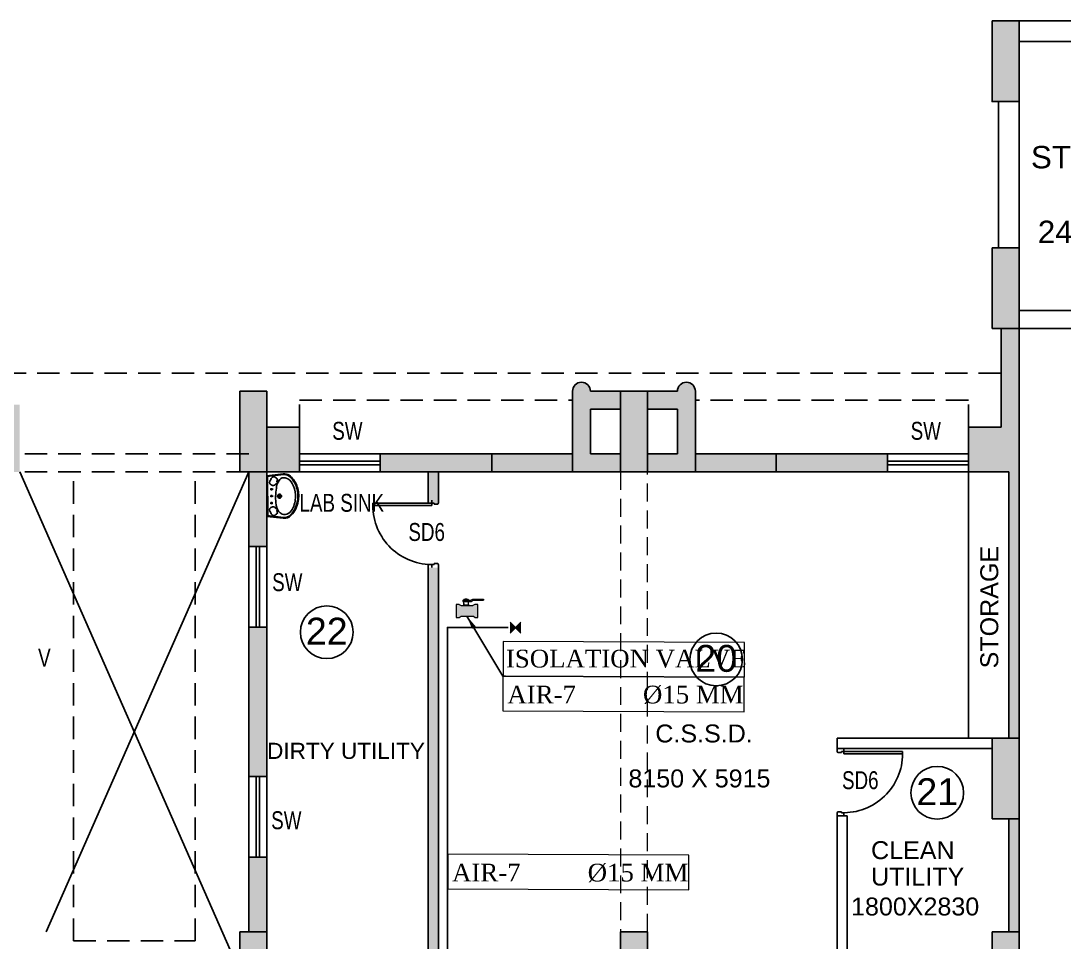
# Model space of a CAD drawing. Header units: metres. Extents: x 11749222 to 11901021, y -3863762 to -3708780.
# Drawn here: x 11784661 to 11796296, y -3787007 to -3776732 of the extents above; entities that cross this region are included whole.
import ezdxf

# ---------------------------------------------------------------- set-up
doc = ezdxf.new("R2010")
doc.units = ezdxf.units.M
doc.header["$MEASUREMENT"] = 0
doc.linetypes.add('DASHED', pattern=[0.75, 0.5, -0.25])
doc.linetypes.add('HIDDEN', pattern=[0.375, 0.25, -0.125])
doc.layers.get('0').update_dxf_attribs({"color": 251, "linetype": 'CONTINUOUS'})
for name, color, linetype in [('AR ANNOTATION', 8, 'CONTINUOUS'), ('BEAM', 251, 'CONTINUOUS'), ('HATCH', 251, 'CONTINUOUS'), ('HS', 251, 'CONTINUOUS')]:
    doc.layers.add(name, color=color, linetype=linetype)
doc.layers.add('MEDI AIR 7', color=4, linetype='CONTINUOUS', lineweight=25)
doc.layers.add('MGPS', color=123, linetype='CONTINUOUS', lineweight=13)
doc.styles.add('0_RM-NM', font='arial.ttf')
doc.styles.add('ARIAL', font='arial.ttf', dxfattribs={"width": 0.75})
doc.styles.add('Scale M 75', font='times.ttf', dxfattribs={"height": 125})
doc.styles.get("Standard").update_dxf_attribs({"font": 'arial.ttf'})
doc.dimstyles.new('Scale 50', dxfattribs={"dimscale": 0, "dimtxt": 200, "dimasz": 150, "dimexe": 0, "dimexo": 0.1, "dimgap": 0, "dimtad": 0, "dimtoh": 1, "dimdec": 0, "dimzin": 0, "dimdsep": 46, "dimtxsty": '0_RM-NM', "dimcen": 0, "dimdle": 100, "dimclrd": 204, "dimclre": 212, "dimclrt": 224, "dimadec": 0, "dimazin": 0, "dimtfac": 1, "dimtdec": 0, "dimtofl": 0, "dimtmove": 1, "dimatfit": 3, "dimfxl": 0.15, "dimtolj": 1, "dimtzin": 0, "dimlwe": -1, "dimarcsym": 0})

# ---------------------------------------------------------------- blocks, each defined once
blk = doc.blocks.new('A$C173265A9')
at = {"layer": 'MEDI AIR 7', "lineweight": 15}
h = blk.add_hatch(color=4, dxfattribs=at)
h.dxf.hatch_style = 1
h.paths.add_polyline_path([(3169, 1585), (1585, 0), (3169, -1585)])
h.paths.add_polyline_path([(1585, 0), (0, 1585), (0, -1585)])
at = {"layer": 'MEDI AIR 7', "color": 4, "lineweight": 15}
for p, q in [((0, 1585, 0), (3169, -1585, 0)), ((3169, 1585, 0), (0, -1585, 0))]:
    blk.add_line(p, q, dxfattribs=at)
blk = doc.blocks.new('A$C4D064DB7')
at = {"lineweight": 9}
h = blk.add_hatch(color=7, dxfattribs=at)
h.set_gradient(color1=(255, 255, 255), color2=(0, 38, 76), tint=1, name='INVCYLINDER')
h.paths.add_polyline_path([(4.55, 7.11), (3.75, 5.71), (3.75, 3.71), (12.35, 3.71), (12.35, 5.71), (11.55, 7.11), (11.55, 14.68), (12.35, 16.08), (12.35, 18.08), (3.75, 18.08), (3.75, 16.08), (4.55, 14.68)])
at = {"color": 7, "lineweight": 9}
for p, q in [((3.75, 18.08), (12.35, 18.08)), ((3.75, 16.08), (3.75, 18.08)), ((3.75, 16.08), (4.55, 14.68)), ((4.55, 14.68), (4.55, 7.11)), ((12.35, 16.08), (11.55, 14.68)), ((11.55, 14.68), (11.55, 7.11)), ((12.35, 18.08), (12.35, 16.08)), ((0, 11.9), (0, 10.9)), ((1, 8.4), (0.19, 7.07)), ((0.19, 7.07), (0.19, 0)), ((1.8, 8.17), (0.99, 6.85)), ((1, 13.69), (1, 8.4)), ((1, 13.69), (1.8, 13.69)), ((1.8, 13.69), (1.8, 8.17)), ((4.05, 12.9), (1.8, 12.9)), ((4.05, 9.9), (1.8, 9.9)), ((3.17, 12.9), (3.67, 12.9)), ((3.75, 5.71), (4.55, 7.11)), ((4.05, 13.05), (4.05, 9.72)), ((4.05, 13.05), (4.55, 13.05)), ((4.05, 9.72), (4.55, 9.72)), ((12.35, 5.71), (11.55, 7.11)), ((0.99, 6.85), (0.99, 0)), ((3.75, 3.71), (3.75, 5.71)), ((12.35, 3.71), (3.75, 3.71)), ((12.35, 5.71), (12.35, 3.71)), ((0.19, 0), (0.99, 0))]:
    blk.add_line(p, q, dxfattribs=at)
for centre, start, end in [((1, 11.9), 90, 180), ((1, 10.9), 180, 270)]:
    blk.add_arc(centre, 1, start, end, dxfattribs=at)

msp = doc.modelspace()

# ---------------------------------------------------------------- hatches: boundary and pattern name
at = {"ltscale": 500}
for points in [[(11795493.1, -3776731.8), (11795793.1, -3776731.8), (11795793.1, -3777631.8), (11795493.1, -3777631.8)], [(11795793.1, -3780161.8), (11795593.1, -3780161.8), (11795593.1, -3781261.8), (11795228.1, -3781261.8), (11795228.1, -3781561.8), (11795228.1, -3781761.8), (11795678.1, -3781761.8), (11795678.1, -3784731.8), (11795793.1, -3784731.8)], [(11792183.1, -3780861.8, 0.9999454), (11791983.1, -3780861.8), (11791013.1, -3780861.8, 0.9999615), (11790813.1, -3780861.8), (11790813.1, -3781561.8), (11790813.1, -3781761.8), (11791348.1, -3781761.8), (11791348.1, -3781561.8), (11791013.1, -3781561.8), (11791013.1, -3781061.8), (11791348.1, -3781061.8), (11791348.1, -3781011.8), (11791648.1, -3781011.8), (11791648.1, -3781061.8), (11791983.1, -3781061.8), (11791983.1, -3781561.8), (11791648.1, -3781561.8), (11791648.1, -3781761.8), (11792183.1, -3781761.8), (11792183.1, -3781561.8)], [(11787768.1, -3781561.8), (11787768.1, -3781261.8), (11787403.1, -3781261.8), (11787403.1, -3781761.8), (11787768.1, -3781761.8)], [(11795793.1, -3785631.8), (11795678.1, -3785631.8), (11795678.1, -3786891.8), (11795793.1, -3786891.8)]]:
    msp.add_hatch(color=256, dxfattribs=at).paths.add_polyline_path(points)
at = {"layer": 'HATCH', "ltscale": 500}
h = msp.add_hatch(color=251, dxfattribs=at)
h.dxf.hatch_style = 1
h.paths.add_polyline_path([(11782733.1, -3820581.8), (11783033.1, -3820581.8), (11783033.1, -3821481.8), (11782733.1, -3821481.8)])
h.paths.add_polyline_path([(11826143.1, -3824446.8), (11827043.1, -3824446.8), (11827043.1, -3824746.8), (11826143.1, -3824746.8)])
h.paths.add_polyline_path([(11800558.1, -3830511.8), (11800858.1, -3830511.8), (11800858.1, -3831411.8), (11800558.1, -3831411.8)])
h.paths.add_polyline_path([(11822943.1, -3830511.8), (11823543.1, -3830511.8), (11823543.1, -3830811.8), (11822943.1, -3830811.8)])
h.paths.add_polyline_path([(11779303.1, -3812391.8), (11780053.1, -3812391.8), (11780053.1, -3812691.8), (11779303.1, -3812691.8)])
h.paths.add_polyline_path([(11779303.1, -3815921.8), (11780203.1, -3815921.8), (11780203.1, -3816221.8), (11779303.1, -3816221.8)])
h.paths.add_polyline_path([(11816284.8, -3830411.8), (11817113.1, -3830411.8), (11817113.1, -3830711.8), (11816284.8, -3830711.8)])
h.paths.add_polyline_path([(11792528.1, -3829811.8), (11792828.1, -3829811.8), (11792828.1, -3830711.8), (11792528.1, -3830711.8)])
h.paths.add_polyline_path([(11786358.1, -3829961.8), (11786658.1, -3829961.8), (11786658.1, -3830711.8), (11786358.1, -3830711.8)])
h.paths.add_polyline_path([(11786033.1, -3830736.8), (11786333.1, -3830736.8), (11786333.1, -3831486.8), (11786033.1, -3831486.8)])
h.paths.add_polyline_path([(11779303.1, -3801521.8), (11780053.1, -3801521.8), (11780053.1, -3801821.8), (11779303.1, -3801821.8)])
h.paths.add_polyline_path([(11826143.1, -3801521.8), (11827043.1, -3801521.8), (11827043.1, -3801821.8), (11826143.1, -3801821.8)])
h.paths.add_polyline_path([(11779203.1, -3820581.8), (11779503.1, -3820581.8), (11779503.1, -3821481.8), (11779203.1, -3821481.8)])
h.paths.add_polyline_path([(11786033.1, -3829961.8), (11786333.1, -3829961.8), (11786333.1, -3830711.8), (11786033.1, -3830711.8)])
h.paths.add_polyline_path([(11826043.1, -3787791.8), (11826343.1, -3787791.8), (11826343.1, -3786813.5), (11826043.1, -3786813.5)])
h.paths.add_polyline_path([(11779303.1, -3808791.8), (11780053.1, -3808791.8), (11780053.1, -3809091.8), (11779303.1, -3809091.8)])
h.paths.add_polyline_path([(11807758.1, -3830511.8), (11808058.1, -3830511.8), (11808058.1, -3831411.8), (11807758.1, -3831411.8)])
h.paths.add_polyline_path([(11826143.1, -3781561.8), (11827043.1, -3781561.8), (11827043.1, -3781861.8), (11826143.1, -3781861.8)])
h.paths.add_polyline_path([(11826143.1, -3797921.8), (11827043.1, -3797921.8), (11827043.1, -3798221.8), (11826143.1, -3798221.8)])
h.paths.add_polyline_path([(11779303.1, -3805191.8), (11780053.1, -3805191.8), (11780053.1, -3805491.8), (11779303.1, -3805491.8)])
h.paths.add_polyline_path([(11811358.1, -3824481.8), (11811658.1, -3824481.8), (11811658.1, -3825381.8), (11811358.1, -3825381.8)])
h.paths.add_polyline_path([(11826143.1, -3805191.8), (11827043.1, -3805191.8), (11827043.1, -3805491.8), (11826143.1, -3805491.8)])
h.paths.add_polyline_path([(11784348.1, -3790791.8), (11784648.1, -3790791.8), (11784648.1, -3791391.8), (11784348.1, -3791391.8)])
h.paths.add_polyline_path([(11779303.1, -3790791.8), (11780203.1, -3790791.8), (11780203.1, -3791091.8), (11779303.1, -3791091.8)])
h.paths.add_polyline_path([(11826143.1, -3790791.8), (11826943.1, -3790791.8), (11826943.1, -3791091.8), (11826143.1, -3791091.8)])
h.paths.add_polyline_path([(11822943.1, -3819521.8), (11823642, -3819521.8), (11823642, -3819821.8), (11822943.1, -3819821.8)])
h.paths.add_polyline_path([(11820113.1, -3830411.8), (11820941.3, -3830411.8), (11820941.3, -3830711.8), (11820113.1, -3830711.8)])
h.paths.add_polyline_path([(11826143.1, -3812391.8), (11827043.1, -3812391.8), (11827043.1, -3812691.8), (11826143.1, -3812691.8)])
h.paths.add_polyline_path([(11784348.1, -3787191.8), (11784648.1, -3787191.8), (11784648.1, -3787791.8), (11784348.1, -3787791.8)])
h.paths.add_polyline_path([(11784673.1, -3787191.8), (11784973.1, -3787191.8), (11784973.1, -3787791.8), (11784673.1, -3787791.8)])
h.paths.add_polyline_path([(11780683.1, -3786891.8), (11780983.1, -3786891.8), (11780983.1, -3787791.8), (11780683.1, -3787791.8)])
h.paths.add_polyline_path([(11826143.1, -3830411.8), (11827043.1, -3830411.8), (11827043.1, -3830711.8), (11826143.1, -3830711.8)])
h.paths.add_polyline_path([(11798793.1, -3779261.8), (11799093.1, -3779261.8), (11799093.1, -3780161.8), (11798793.1, -3780161.8)])
h.paths.add_polyline_path([(11804823.1, -3779261.8), (11805123.1, -3779261.8), (11805123.1, -3780161.8), (11804823.1, -3780161.8)])
h.paths.add_polyline_path([(11782733.1, -3829961.8), (11783033.1, -3829961.8), (11783033.1, -3830711.8), (11782733.1, -3830711.8)])
h.paths.add_polyline_path([(11784673.1, -3790791.8), (11784973.1, -3790791.8), (11784973.1, -3791391.8), (11784673.1, -3791391.8)])
h.paths.add_polyline_path([(11795493.1, -3779261.8), (11795793.1, -3779261.8), (11795793.1, -3780161.8), (11795493.1, -3780161.8)])
h.paths.add_polyline_path([(11780683.1, -3781011.8), (11780983.1, -3781011.8), (11780983.1, -3781761.8), (11780683.1, -3781761.8)])
h.paths.add_polyline_path([(11784348.1, -3794391.8), (11784648.1, -3794391.8), (11784648.1, -3794991.8), (11784348.1, -3794991.8)])
h.paths.add_polyline_path([(11784673.1, -3794991.8), (11784973.1, -3794991.8), (11784973.1, -3794391.8), (11784673.1, -3794391.8)])
h.paths.add_polyline_path([(11782733.1, -3815471.8), (11783033.1, -3815471.8), (11783033.1, -3816221.8), (11782733.1, -3816221.8)])
h.paths.add_polyline_path([(11784348.1, -3781011.8), (11784648.1, -3781011.8), (11784648.1, -3781761.8), (11784348.1, -3781761.8)])
h.paths.add_polyline_path([(11782283.1, -3830736.8), (11783033.1, -3830736.8), (11783033.1, -3831036.8), (11782283.1, -3831036.8)])
h.paths.add_polyline_path([(11811358.1, -3830511.8), (11811658.1, -3830511.8), (11811658.1, -3831411.8), (11811358.1, -3831411.8)])
h.paths.add_polyline_path([(11782733.1, -3824481.8), (11783033.1, -3824481.8), (11783033.1, -3825231.8), (11782733.1, -3825231.8)])
h.paths.add_polyline_path([(11804158.1, -3830511.8), (11804458.1, -3830511.8), (11804458.1, -3831411.8), (11804158.1, -3831411.8)])
h.paths.add_polyline_path([(11826143.1, -3794391.8), (11827043.1, -3794391.8), (11827043.1, -3794691.8), (11826143.1, -3794691.8)])
h.paths.add_polyline_path([(11779303.1, -3797921.8), (11780053.1, -3797921.8), (11780053.1, -3798221.8), (11779303.1, -3798221.8)])
h.paths.add_polyline_path([(11820113.1, -3830736.8), (11820713.1, -3830736.8), (11820713.1, -3831036.8), (11820113.1, -3831036.8)])
h.paths.add_polyline_path([(11779028.1, -3830736.8), (11779778.1, -3830736.8), (11779778.1, -3831036.8), (11779028.1, -3831036.8)])
h.paths.add_polyline_path([(11816513.1, -3830736.8), (11817113.1, -3830736.8), (11817113.1, -3831036.8), (11816513.1, -3831036.8)])
h.paths.add_polyline_path([(11780203.1, -3794391.8), (11779303.1, -3794391.8), (11779303.1, -3794691.8), (11780203.1, -3794691.8)])
h.paths.add_polyline_path([(11792528.1, -3824481.8), (11792828.1, -3824481.8), (11792828.1, -3825381.8), (11792528.1, -3825381.8)])
h.paths.add_polyline_path([(11796958.1, -3830511.8), (11797258.1, -3830511.8), (11797258.1, -3831411.8), (11796958.1, -3831411.8)])
h.paths.add_polyline_path([(11816813.1, -3824481.8), (11817113.1, -3824481.8), (11817113.1, -3825381.8), (11816813.1, -3825381.8)])
h.paths.add_polyline_path([(11826143.1, -3815921.8), (11827043.1, -3815921.8), (11827043.1, -3816221.8), (11826143.1, -3816221.8)])
h.paths.add_polyline_path([(11826143.1, -3821181.8), (11827121.3, -3821181.8), (11827121.3, -3821481.8), (11826143.1, -3821481.8)])
h.paths.add_polyline_path([(11787103.1, -3780861.8), (11787403.1, -3780861.8), (11787403.1, -3781761.8), (11787103.1, -3781761.8)])
edge = h.paths.add_edge_path()
edge.add_line((11807608.1, -3780861.8), (11807608.1, -3781761.8))
edge.add_line((11820113.1, -3821481.8), (11821091.3, -3821481.8))
edge.add_line((11786033.1, -3815471.8), (11786033.1, -3816221.8))
edge.add_line((11807908.1, -3787791.8), (11807908.1, -3786891.8))
edge.add_line((11786333.1, -3825231.8), (11786333.1, -3824481.8))
edge.add_line((11786358.1, -3824481.8), (11786358.1, -3825231.8))
h.paths.add_polyline_path([(11804823.1, -3821181.8), (11805723.1, -3821181.8), (11805723.1, -3821481.8), (11804823.1, -3821481.8)], flags=17)
h.paths.add_polyline_path([(11789463.1, -3820581.8), (11789763.1, -3820581.8), (11789763.1, -3821481.8), (11789463.1, -3821481.8)], flags=17)
h.paths.add_polyline_path([(11786358.1, -3820731.8), (11786658.1, -3820731.8), (11786658.1, -3821481.8), (11786358.1, -3821481.8)], flags=17)
h.paths.add_polyline_path([(11786358.1, -3824481.8), (11786658.1, -3824481.8), (11786658.1, -3825231.8), (11786358.1, -3825231.8)], flags=17)
h.paths.add_polyline_path([(11794814.8, -3821181.8), (11795793.1, -3821181.8), (11795793.1, -3821481.8), (11794814.8, -3821481.8)], flags=17)
h.paths.add_polyline_path([(11796618.9, -3824481.8), (11797597.2, -3824481.8), (11797597.2, -3824781.8), (11796618.9, -3824781.8)], flags=17)
h.paths.add_polyline_path([(11810183.1, -3821181.8), (11811083.1, -3821181.8), (11811083.1, -3821481.8), (11810183.1, -3821481.8)], flags=17)
h.paths.add_polyline_path([(11798793.1, -3821181.8), (11799771.3, -3821181.8), (11799771.3, -3821481.8), (11798793.1, -3821481.8)], flags=17)
h.paths.add_polyline_path([(11816213.1, -3821181.8), (11817113.1, -3821181.8), (11817113.1, -3821481.8), (11816213.1, -3821481.8)], flags=17)
h.paths.add_polyline_path([(11786033.1, -3820731.8), (11786333.1, -3820731.8), (11786333.1, -3821481.8), (11786033.1, -3821481.8)], flags=17)
h.paths.add_polyline_path([(11786033.1, -3824481.8), (11786333.1, -3824481.8), (11786333.1, -3825231.8), (11786033.1, -3825231.8)], flags=17)
h.paths.add_polyline_path([(11810183.1, -3794391.8), (11811083.1, -3794391.8), (11811083.1, -3794691.8), (11810183.1, -3794691.8)], flags=17)
h.paths.add_polyline_path([(11804823.1, -3787191.8), (11805123.1, -3787191.8), (11805123.1, -3787791.8), (11804823.1, -3787791.8)], flags=16)
h.paths.add_polyline_path([(11804823.1, -3801521.8), (11805723.1, -3801521.8), (11805723.1, -3801821.8), (11804823.1, -3801821.8)], flags=17)
h.paths.add_polyline_path([(11801593.1, -3785331.8), (11802193.1, -3785331.8), (11802193.1, -3785631.8), (11801593.1, -3785631.8)], flags=17)
h.paths.add_polyline_path([(11801593.1, -3787491.8), (11802193.1, -3787491.8), (11802193.1, -3787791.8), (11801593.1, -3787791.8)], flags=16)
h.paths.add_polyline_path([(11810183.1, -3815921.8), (11811083.1, -3815921.8), (11811083.1, -3816221.8), (11810183.1, -3816221.8)], flags=17)
h.paths.add_polyline_path([(11786033.1, -3815471.8), (11786333.1, -3815471.8), (11786333.1, -3816221.8), (11786033.1, -3816221.8)], flags=17)
h.paths.add_polyline_path([(11795793.1, -3805491.8), (11794893.1, -3805491.8), (11794893.1, -3805191.8), (11795793.1, -3805191.8)], flags=17)
h.paths.add_polyline_path([(11788863.1, -3812391.8), (11789763.1, -3812391.8), (11789763.1, -3812691.8), (11788863.1, -3812691.8)], flags=17)
h.paths.add_polyline_path([(11795493.1, -3815621.8), (11795793.1, -3815621.8), (11795793.1, -3816521.8), (11795493.1, -3816521.8)], flags=17)
h.paths.add_polyline_path([(11788863.1, -3815921.8), (11789763.1, -3815921.8), (11789763.1, -3816221.8), (11788863.1, -3816221.8)], flags=17)
h.paths.add_polyline_path([(11804823.1, -3812391.8), (11805723.1, -3812391.8), (11805723.1, -3812691.8), (11804823.1, -3812691.8)], flags=17)
h.paths.add_polyline_path([(11786358.1, -3815471.8), (11786658.1, -3815471.8), (11786658.1, -3816221.8), (11786358.1, -3816221.8)], flags=17)
h.paths.add_polyline_path([(11788863.1, -3808791.8), (11789763.1, -3808791.8), (11789763.1, -3809091.8), (11788863.1, -3809091.8)], flags=17)
h.paths.add_polyline_path([(11810183.1, -3797921.8), (11811083.1, -3797921.8), (11811083.1, -3798221.8), (11810183.1, -3798221.8)], flags=17)
h.paths.add_polyline_path([(11810183.1, -3808791.8), (11811083.1, -3808791.8), (11811083.1, -3809091.8), (11810183.1, -3809091.8)], flags=17)
h.paths.add_polyline_path([(11810183.1, -3805191.8), (11811083.1, -3805191.8), (11811083.1, -3805491.8), (11810183.1, -3805491.8)], flags=17)
h.paths.add_polyline_path([(11813683.1, -3819521.8), (11814283.1, -3819521.8), (11814283.1, -3819821.8), (11813683.1, -3819821.8)], flags=17)
h.paths.add_polyline_path([(11820113.1, -3801521.8), (11821013.1, -3801521.8), (11821013.1, -3801821.8), (11820113.1, -3801821.8)], flags=17)
h.paths.add_polyline_path([(11816213.1, -3801521.8), (11817113.1, -3801521.8), (11817113.1, -3801821.8), (11816213.1, -3801821.8)], flags=17)
h.paths.add_polyline_path([(11798793.1, -3808491.8), (11799093.1, -3808491.8), (11799093.1, -3809391.8), (11798793.1, -3809391.8)], flags=17)
h.paths.add_polyline_path([(11804823.1, -3808791.8), (11805723.1, -3808791.8), (11805723.1, -3809091.8), (11804823.1, -3809091.8)], flags=17)
h.paths.add_polyline_path([(11820113.1, -3821181.8), (11821091.3, -3821181.8), (11821091.3, -3821481.8), (11820113.1, -3821481.8)], flags=17)
h.paths.add_polyline_path([(11795493.1, -3808491.8), (11795793.1, -3808491.8), (11795793.1, -3809391.8), (11795493.1, -3809391.8)], flags=17)
h.paths.add_polyline_path([(11816813.1, -3808491.8), (11817113.1, -3808491.8), (11817113.1, -3809391.8), (11816813.1, -3809391.8)], flags=17)
h.paths.add_polyline_path([(11798793.1, -3801521.8), (11799693.1, -3801521.8), (11799693.1, -3801821.8), (11798793.1, -3801821.8)], flags=17)
h.paths.add_polyline_path([(11811910.6, -3787491.8), (11812810.6, -3787491.8), (11812810.6, -3787791.8), (11811910.6, -3787791.8)], flags=17)
h.paths.add_polyline_path([(11816213.1, -3787491.8), (11817113.1, -3787491.8), (11817113.1, -3787791.8), (11816213.1, -3787791.8)], flags=17)
h.paths.add_polyline_path([(11820113.1, -3787491.8), (11821013.1, -3787491.8), (11821013.1, -3787791.8), (11820113.1, -3787791.8)], flags=17)
h.paths.add_polyline_path([(11804823.1, -3805191.8), (11805723.1, -3805191.8), (11805723.1, -3805491.8), (11804823.1, -3805491.8)], flags=17)
h.paths.add_polyline_path([(11798793.1, -3805191.8), (11799693.1, -3805191.8), (11799693.1, -3805491.8), (11798793.1, -3805491.8)], flags=17)
h.paths.add_polyline_path([(11792363.1, -3819521.8), (11792963.1, -3819521.8), (11792963.1, -3819821.8), (11792363.1, -3819821.8)], flags=17)
h.paths.add_polyline_path([(11804823.1, -3794391.8), (11805723.1, -3794391.8), (11805723.1, -3794691.8), (11804823.1, -3794691.8)], flags=17)
h.paths.add_polyline_path([(11788863.1, -3805191.8), (11789763.1, -3805191.8), (11789763.1, -3805491.8), (11788863.1, -3805491.8)], flags=17)
h.paths.add_polyline_path([(11820113.1, -3805191.8), (11821013.1, -3805191.8), (11821013.1, -3805491.8), (11820113.1, -3805491.8)], flags=17)
h.paths.add_polyline_path([(11816213.1, -3805191.8), (11817113.1, -3805191.8), (11817113.1, -3805491.8), (11816213.1, -3805491.8)], flags=17)
h.paths.add_polyline_path([(11820113.1, -3808491.8), (11820413.1, -3808491.8), (11820413.1, -3809391.8), (11820113.1, -3809391.8)], flags=17)
h.paths.add_polyline_path([(11798793.1, -3812091.8), (11799093.1, -3812091.8), (11799093.1, -3812991.8), (11798793.1, -3812991.8)], flags=17)
h.paths.add_polyline_path([(11820113.1, -3815621.8), (11820413.1, -3815621.8), (11820413.1, -3816521.8), (11820113.1, -3816521.8)], flags=17)
h.paths.add_polyline_path([(11804823.1, -3797921.8), (11805723.1, -3797921.8), (11805723.1, -3798221.8), (11804823.1, -3798221.8)], flags=17)
h.paths.add_polyline_path([(11816813.1, -3797621.8), (11817113.1, -3797621.8), (11817113.1, -3798521.8), (11816813.1, -3798521.8)], flags=17)
h.paths.add_polyline_path([(11820113.1, -3797621.8), (11820413.1, -3797621.8), (11820413.1, -3798521.8), (11820113.1, -3798521.8)], flags=17)
h.paths.add_polyline_path([(11794893.1, -3801521.8), (11795793.1, -3801521.8), (11795793.1, -3801821.8), (11794893.1, -3801821.8)], flags=17)
h.paths.add_polyline_path([(11809987.8, -3801521.6), (11811083.1, -3801521.8), (11811083.1, -3801821.8), (11809987.8, -3801821.6)], flags=17)
h.paths.add_polyline_path([(11788863.1, -3801521.8), (11789763.1, -3801521.8), (11789763.1, -3801821.8), (11788863.1, -3801821.8)], flags=17)
h.paths.add_polyline_path([(11803818.9, -3824481.8), (11804797.2, -3824481.8), (11804797.2, -3824781.8), (11803818.9, -3824781.8)], flags=17)
h.paths.add_polyline_path([(11795493.1, -3812091.8), (11795793.1, -3812091.8), (11795793.1, -3812991.8), (11795493.1, -3812991.8)], flags=17)
h.paths.add_polyline_path([(11791348.1, -3781761.8), (11791648.1, -3781761.8), (11791648.1, -3780961.8), (11791348.1, -3780961.8)], flags=17)
h.paths.add_polyline_path([(11820113.1, -3794091.8), (11820413.1, -3794091.8), (11820413.1, -3794991.8), (11820113.1, -3794991.8)], flags=17)
h.paths.add_polyline_path([(11795493.1, -3784731.8), (11795793.1, -3784731.8), (11795793.1, -3785631.8), (11795493.1, -3785631.8)], flags=17)
h.paths.add_polyline_path([(11810183.1, -3790791.8), (11811083.1, -3790791.8), (11811083.1, -3791091.8), (11810183.1, -3791091.8)], flags=17)
h.paths.add_polyline_path([(11804823.1, -3784731.8), (11805123.1, -3784731.8), (11805123.1, -3785631.8), (11804823.1, -3785631.8)], flags=17)
h.paths.add_polyline_path([(11791348.1, -3786891.8), (11791648.1, -3786891.8), (11791648.1, -3787791.8), (11791348.1, -3787791.8)], flags=17)
h.paths.add_polyline_path([(11807608.1, -3786891.8), (11807908.1, -3786891.8), (11807908.1, -3787791.8), (11807608.1, -3787791.8)], flags=16)
h.paths.add_polyline_path([(11788863.1, -3790791.8), (11789763.1, -3790791.8), (11789763.1, -3791091.8), (11788863.1, -3791091.8)], flags=17)
h.paths.add_polyline_path([(11798793.1, -3790791.8), (11799438.1, -3790791.8), (11799438.1, -3791091.8), (11798793.1, -3791091.8)], flags=17)
h.paths.add_polyline_path([(11787103.1, -3786891.8), (11787403.1, -3786891.8), (11787403.1, -3787791.8), (11787103.1, -3787791.8)], flags=17)
h.paths.add_polyline_path([(11816813.1, -3780861.8), (11817113.1, -3780861.8), (11817113.1, -3781761.8), (11816813.1, -3781761.8)], flags=17)
h.paths.add_polyline_path([(11795493.1, -3786891.8), (11795793.1, -3786891.8), (11795793.1, -3787791.8), (11795493.1, -3787791.8)], flags=17)
h.paths.add_polyline_path([(11812210.6, -3780861.8), (11812510.6, -3780861.8), (11812510.6, -3781761.8), (11812210.6, -3781761.8)], flags=17)
h.paths.add_polyline_path([(11820113.1, -3790791.8), (11821013.1, -3790791.8), (11821013.1, -3791091.8), (11820113.1, -3791091.8)], flags=17)
h.paths.add_polyline_path([(11795493.1, -3797621.8), (11795793.1, -3797621.8), (11795793.1, -3798521.8), (11795493.1, -3798521.8)], flags=17)
h.paths.add_polyline_path([(11788863.1, -3794391.8), (11789763.1, -3794391.8), (11789763.1, -3794691.8), (11788863.1, -3794691.8)], flags=17)
h.paths.add_polyline_path([(11807608.1, -3780861.8), (11807908.1, -3780861.8), (11807908.1, -3781761.8), (11807608.1, -3781761.8)], flags=17)
h.paths.add_polyline_path([(11816213.1, -3790791.8), (11817113.1, -3790791.8), (11817113.1, -3791091.8), (11816213.1, -3791091.8)], flags=17)
h.paths.add_polyline_path([(11820113.1, -3780861.8), (11820413.1, -3780861.8), (11820413.1, -3781761.8), (11820113.1, -3781761.8)], flags=17)
h.paths.add_polyline_path([(11807418.9, -3824481.8), (11808397.2, -3824481.8), (11808397.2, -3824781.8), (11807418.9, -3824781.8)], flags=17)
h.paths.add_polyline_path([(11804823.1, -3790791.8), (11805723.1, -3790791.8), (11805723.1, -3791091.8), (11804823.1, -3791091.8)], flags=17)
h.paths.add_polyline_path([(11804823.1, -3815921.8), (11805723.1, -3815921.8), (11805723.1, -3816221.8), (11804823.1, -3816221.8)], flags=17)
h.paths.add_polyline_path([(11798793.1, -3794091.8), (11799093.1, -3794091.8), (11799093.1, -3794991.8), (11798793.1, -3794991.8)], flags=17)
h.paths.add_polyline_path([(11810183.1, -3812391.8), (11811083.1, -3812391.8), (11811083.1, -3812691.8), (11810183.1, -3812691.8)], flags=17)
h.paths.add_polyline_path([(11795493.1, -3794991.8), (11795793.1, -3794991.8), (11795793.1, -3794094.2), (11795493.1, -3794094.2)], flags=17)
h.paths.add_polyline_path([(11816813.1, -3812091.8), (11817113.1, -3812091.8), (11817113.1, -3812991.8), (11816813.1, -3812991.8)], flags=17)
h.paths.add_polyline_path([(11798793.1, -3815621.8), (11799093.1, -3815621.8), (11799093.1, -3816521.8), (11798793.1, -3816521.8)], flags=17)
h.paths.add_polyline_path([(11820113.1, -3812091.8), (11820413.1, -3812091.8), (11820413.1, -3812991.8), (11820113.1, -3812991.8)], flags=17)
h.paths.add_polyline_path([(11794814.8, -3790791.8), (11795793.1, -3790791.8), (11795793.1, -3791091.8), (11794814.8, -3791091.8)], flags=17)
h.paths.add_polyline_path([(11816813.1, -3815621.8), (11817113.1, -3815621.8), (11817113.1, -3816521.8), (11816813.1, -3816521.8)], flags=17)
h.paths.add_polyline_path([(11798793.1, -3797621.8), (11799093.1, -3797621.8), (11799093.1, -3798521.8), (11798793.1, -3798521.8)], flags=17)
h.paths.add_polyline_path([(11788863.1, -3797921.8), (11789763.1, -3797921.8), (11789763.1, -3798221.8), (11788863.1, -3798221.8)], flags=17)
h.paths.add_polyline_path([(11816813.1, -3794091.8), (11817113.1, -3794091.8), (11817113.1, -3794991.8), (11816813.1, -3794991.8)], flags=17)
h.paths.add_polyline_path([(11820413.1, -3824539), (11820113.1, -3824539), (11820113.1, -3825460.1), (11820413.1, -3825460.1)])
at = {"layer": 'HS', "lineweight": -3, "ltscale": 500}
h = msp.add_hatch(color=256, dxfattribs=at)
h.dxf.hatch_style = 1
h.paths.add_polyline_path([(11790813.1, -3781561.8), (11789798.1, -3781561.8), (11788668.1, -3781561.8), (11788668.1, -3781761.8), (11789268.1, -3781761.8), (11790813.1, -3781761.8)])
h.paths.add_polyline_path([(11794328.1, -3781561.8), (11793198.1, -3781561.8), (11792183.1, -3781561.8), (11792183.1, -3781761.8), (11794328.1, -3781761.8)])
h = msp.add_hatch(color=256, dxfattribs=at)
h.dxf.hatch_style = 1
h.paths.add_polyline_path([(11787403.1, -3781761.8), (11787203.1, -3781761.8), (11787203.1, -3782594.3), (11787403.1, -3782594.3)])
h.paths.add_polyline_path([(11787403.1, -3783494.3), (11787203.1, -3783494.3), (11787203.1, -3784276.8), (11787203.1, -3784326.8), (11787403.1, -3784326.8)])
h.paths.add_polyline_path([(11787403.1, -3784326.8), (11787203.1, -3784326.8), (11787203.1, -3785159.3), (11787403.1, -3785159.3)])
h.paths.add_polyline_path([(11787403.1, -3786059.3), (11787203.1, -3786059.3), (11787203.1, -3786581.8), (11787203.1, -3786891.8), (11787403.1, -3786891.8)])
h = msp.add_hatch(color=256, dxfattribs=at)
h.dxf.hatch_style = 1
h.paths.add_polyline_path([(11789318.1, -3781761.8), (11789203.1, -3781761.8), (11789203.1, -3782112.4), (11789243.1, -3782112.4), (11789269.3, -3782112.4), (11789269.3, -3782123.6), (11789306.8, -3782123.6), (11789306.8, -3782121.8, 0.4142136), (11789316.2, -3782112.4), (11789318.1, -3782112.4), (11789318.1, -3782078.6)])
h = msp.add_hatch(color=256, dxfattribs=at)
h.dxf.hatch_style = 1
h.paths.add_polyline_path([(11789318.1, -3782828.6), (11789203.1, -3782828.6), (11789203.1, -3787676.8), (11789318.1, -3787676.8)])

# ---------------------------------------------------------------- linework, layer by layer
at = {"lineweight": 25, "ltscale": 500}
for p, q in [((11795493.1, -3777631.8), (11795493.1, -3776731.8)), ((11795493.1, -3776731.8), (11795793.1, -3776731.8)), ((11795793.1, -3776731.8), (11795793.1, -3777631.8)), ((11795793.1, -3777631.8), (11795493.1, -3777631.8)), ((11795493.1, -3780161.8), (11795493.1, -3779261.8)), ((11795493.1, -3779261.8), (11795793.1, -3779261.8)), ((11795793.1, -3779261.8), (11795793.1, -3780161.8)), ((11795793.1, -3780161.8), (11795493.1, -3780161.8)), ((11791348.1, -3781761.8), (11791348.1, -3780861.8)), ((11791348.1, -3780861.8), (11791648.1, -3780861.8)), ((11791648.1, -3780861.8), (11791648.1, -3781761.8)), ((11787768.1, -3781761.8), (11789268.1, -3781761.8)), ((11791648.1, -3781761.8), (11791348.1, -3781761.8)), ((11787403.1, -3782594.3), (11787203.1, -3782594.3)), ((11787403.1, -3786891.8), (11787403.1, -3783044.3)), ((11787403.1, -3783494.3), (11787203.1, -3783494.3)), ((11795493.1, -3785631.8), (11795493.1, -3784731.8)), ((11795493.1, -3784731.8), (11795793.1, -3784731.8)), ((11795793.1, -3784731.8), (11795793.1, -3785631.8)), ((11787403.1, -3785159.3), (11787203.1, -3785159.3)), ((11795793.1, -3785631.8), (11795493.1, -3785631.8)), ((11787403.1, -3786059.3), (11787203.1, -3786059.3)), ((11791348.1, -3787791.8), (11791348.1, -3786891.8)), ((11791348.1, -3786891.8), (11791648.1, -3786891.8)), ((11791648.1, -3786891.8), (11791648.1, -3787791.8)), ((11795493.1, -3787791.8), (11795493.1, -3786891.8)), ((11795493.1, -3786891.8), (11795793.1, -3786891.8)), ((11795793.1, -3786891.8), (11795793.1, -3787791.8))]:
    msp.add_line(p, q, dxfattribs=at)
at = {"lineweight": 25}
for p, q in [((11798493.1, -3776731.8), (11795563.1, -3776731.8)), ((11798193.1, -3776961.8), (11795793.1, -3776961.8)), ((11795793.1, -3779261.8), (11795793.1, -3776961.8)), ((11795563.1, -3779261.8), (11795563.1, -3777631.8)), ((11796393.1, -3779961.8), (11795793.1, -3779961.8)), ((11795593.1, -3781261.8), (11795593.1, -3780161.8)), ((11798793.1, -3780161.8), (11795793.1, -3780161.8)), ((11795793.1, -3784731.8), (11795793.1, -3780161.8)), ((11799223.1, -3780163.8), (11795793.1, -3780163.8)), ((11787103.1, -3780861.8), (11787103.1, -3781761.8)), ((11787403.1, -3780861.8), (11787103.1, -3780861.8)), ((11787403.1, -3787791.8), (11787403.1, -3780861.8)), ((11790813.1, -3781761.8), (11790813.1, -3780861.8)), ((11791013.1, -3780861.8), (11791348.1, -3780861.8)), ((11791648.1, -3780861.8), (11791983.1, -3780861.8)), ((11792183.1, -3781761.8), (11792183.1, -3780861.8)), ((11791013.1, -3781561.8), (11791013.1, -3781061.8)), ((11791013.1, -3781061.8), (11791348.1, -3781061.8)), ((11791983.1, -3781061.8), (11791648.1, -3781061.8)), ((11791983.1, -3781561.8), (11791983.1, -3781061.8)), ((11787768.1, -3781261.8), (11787403.1, -3781261.8)), ((11787768.1, -3781761.8), (11787768.1, -3781261.8)), ((11795228.1, -3781261.8), (11795593.1, -3781261.8)), ((11795228.1, -3784731.8), (11795228.1, -3781261.8)), ((11790813.1, -3781561.8), (11787768.1, -3781561.8)), ((11788668.1, -3781761.8), (11788668.1, -3781561.8)), ((11789913.1, -3781761.8), (11789913.1, -3781561.8)), ((11791013.1, -3781561.8), (11791348.1, -3781561.8)), ((11791983.1, -3781561.8), (11791648.1, -3781561.8)), ((11795228.1, -3781561.8), (11792183.1, -3781561.8)), ((11793083.1, -3781761.8), (11793083.1, -3781561.8)), ((11794328.1, -3781761.8), (11794328.1, -3781561.8)), ((11788668.1, -3781641.8), (11787768.1, -3781641.8)), ((11788668.1, -3781681.8), (11787768.1, -3781681.8)), ((11794328.1, -3781641.8), (11795228.1, -3781641.8)), ((11794328.1, -3781681.8), (11795228.1, -3781681.8)), ((11784648.1, -3781761.8), (11787168.1, -3787482.4)), ((11787203.1, -3781761.8), (11784943.2, -3786891.8)), ((11787103.1, -3781761.8), (11791348.1, -3781761.8)), ((11787203.1, -3786891.8), (11787203.1, -3781761.8)), ((11787403.1, -3781805.5), (11787587.8, -3781784.8)), ((11787403.1, -3781813.5), (11787594.5, -3781792.1)), ((11787403.1, -3781805.5), (11787403.1, -3782258)), ((11787412.7, -3781820.7), (11787413.8, -3782238.6)), ((11789203.1, -3782112.4), (11789203.1, -3781761.8)), ((11789318.1, -3782112.4), (11789318.1, -3781761.8)), ((11791648.1, -3781761.8), (11795678.1, -3781761.8)), ((11795678.1, -3784731.8), (11795678.1, -3781761.8)), ((11787475, -3781956.4), (11787442.5, -3781956.4)), ((11787457.5, -3781968.5), (11787457.5, -3781942.3)), ((11787475, -3782031.2), (11787442.5, -3782031.2)), ((11787457.5, -3782043.3), (11787457.5, -3782017)), ((11787457.5, -3782122.5), (11787457.5, -3782096.3)), ((11787576.5, -3782032.7), (11787515.1, -3782032.7)), ((11787546.4, -3782002.4), (11787546.4, -3782062.7)), ((11789243.1, -3782078.6), (11789243.1, -3782138.6)), ((11787469.8, -3782110.4), (11787442.5, -3782110.4)), ((11788586.8, -3782112.4), (11788586.8, -3782138.6)), ((11789269.3, -3782112.4), (11788586.8, -3782112.4)), ((11789243.1, -3782138.6), (11788586.8, -3782138.6)), ((11789269.3, -3782123.6), (11789269.3, -3782112.4)), ((11789306.8, -3782123.6), (11789269.3, -3782123.6)), ((11789306.8, -3782123.6), (11789306.8, -3782121.8)), ((11789318.1, -3782112.4), (11789316.2, -3782112.4)), ((11787403.1, -3782250), (11787594.5, -3782271.5)), ((11787403.1, -3782258), (11787587.8, -3782278.7)), ((11789203.1, -3787676.8), (11789203.1, -3782793.7)), ((11789269.3, -3782794.9), (11789243.1, -3782794.9)), ((11789243.1, -3782794.9), (11789243.1, -3782828.6)), ((11789269.3, -3782783.6), (11789269.3, -3782794.9)), ((11789306.8, -3782783.6), (11789269.3, -3782783.6)), ((11789306.8, -3782783.6), (11789306.8, -3782785.5)), ((11789318.1, -3782794.9), (11789316.2, -3782794.9)), ((11789318.1, -3782828.6), (11789318.1, -3782794.9)), ((11789318.1, -3787676.8), (11789318.1, -3782828.6)), ((11793763.1, -3784731.8), (11793763.1, -3784846.8)), ((11795493.1, -3784731.8), (11793763.1, -3784731.8)), ((11795493.1, -3784846.8), (11793763.1, -3784846.8)), ((11793763.1, -3784846.8), (11793763.1, -3784880.6)), ((11793763.1, -3784880.6), (11793764.9, -3784880.6)), ((11793811.8, -3784891.8), (11793811.8, -3784880.6)), ((11793811.8, -3784880.6), (11794494.3, -3784880.6)), ((11793838.1, -3784846.8), (11793838.1, -3784906.8)), ((11794494.3, -3784880.6), (11794494.3, -3784906.8)), ((11793774.3, -3784891.8), (11793774.3, -3784889.9)), ((11793774.3, -3784891.8), (11793811.8, -3784891.8)), ((11793838.1, -3784906.8), (11794494.3, -3784906.8)), ((11793763.1, -3785563.1), (11793764.9, -3785563.1)), ((11793763.1, -3785596.8), (11793763.1, -3785563.1)), ((11793774.3, -3785551.8), (11793774.3, -3785553.7)), ((11793774.3, -3785551.8), (11793811.8, -3785551.8)), ((11793811.8, -3785551.8), (11793811.8, -3785563.1)), ((11793811.8, -3785563.1), (11793838.1, -3785563.1)), ((11793838.1, -3785563.1), (11793838.1, -3785596.8)), ((11793763.1, -3785596.8), (11793763.1, -3787676.8)), ((11793878.1, -3785596.8), (11793763.1, -3785596.8)), ((11793878.1, -3785596.8), (11793878.1, -3787676.8)), ((11795678.1, -3785631.8), (11795678.1, -3786891.8)), ((11795793.1, -3785631.8), (11795793.1, -3786891.8)), ((11787103.1, -3786891.8), (11787103.1, -3787791.8)), ((11787403.1, -3786891.8), (11787103.1, -3786891.8))]:
    msp.add_line(p, q, dxfattribs=at)
at = {"linetype": 'DASHED', "lineweight": 25, "ltscale": 500}
for p, q in [((11795593.1, -3780661.8), (11777746.1, -3780661.8)), ((11787768.1, -3781261.8), (11787768.1, -3780961.8)), ((11787768.1, -3780961.8), (11790813.1, -3780961.8)), ((11795228.1, -3780961.8), (11792183.1, -3780961.8)), ((11795228.1, -3781261.8), (11795228.1, -3780961.8)), ((11787203.1, -3781561.8), (11784648.1, -3781561.8)), ((11787203.1, -3781761.8), (11784648.1, -3781761.8)), ((11785248.1, -3786991.8), (11785248.1, -3781761.8)), ((11786603.1, -3786991.8), (11786603.1, -3781761.8)), ((11785248.1, -3786991.8), (11786603.1, -3786991.8))]:
    msp.add_line(p, q, dxfattribs=at)
at = {"lineweight": 25, "ltscale": 2}
for p, q in [((11787283.1, -3782594.3), (11787283.1, -3783494.3)), ((11787323.1, -3782594.3), (11787323.1, -3783494.3)), ((11787283.1, -3785159.3), (11787283.1, -3786059.3)), ((11787323.1, -3785159.3), (11787323.1, -3786059.3))]:
    msp.add_line(p, q, dxfattribs=at)
at = {"ltscale": 500}
msp.add_lwpolyline([(11795493.1, -3776731.8), (11795793.1, -3776731.8), (11795793.1, -3777631.8), (11795493.1, -3777631.8)], close=True, dxfattribs=at)
at = {"lineweight": -3, "ltscale": 500}
for centre in [(11788072.1, -3783550), (11792415.6, -3783853.7), (11794881.5, -3785340.7)]:
    msp.add_circle(centre, 293.8, dxfattribs=at)
at = {"lineweight": -3}
for centre in [(11790913.1, -3780861.8), (11792083.1, -3780861.8)]:
    msp.add_arc(centre, 100, 0, 180, dxfattribs=at)
for centre, radius, start, end in [((11789243.1, -3782138.6), 656.2, 180, 272.29244), ((11789306.8, -3782112.4), 9.38, 270, 0), ((11789306.8, -3782794.9), 9.38, 0, 90), ((11793774.3, -3784880.6), 9.38, 180, 270), ((11793838.1, -3784906.8), 656.2, 267.70756, 0), ((11793774.3, -3785563.1), 9.38, 90, 180)]:
    msp.add_arc(centre, radius, start, end)
for centre, major_axis, start_param, end_param in [((11787388.5, -3781825.4), (0, -24.7), 1.7654674, 2.50956), ((11787558, -3781907.8), (-0.3, -126.1), 4.0271905, 4.3730335), ((11787479.1, -3781837.1), (0, -20.7), 2.6618836, 4.2448997), ((11787470.7, -3781872.7), (0.3, -56.9), 2.1764576, 2.8166911), ((11787523.5, -3781868.8), (-6.08, -6.08), 4.7305459, 6.1279799), ((11787503.6, -3781851.5), (0, -17.9), 0.8808481, 2.2609081), ((11787605.8, -3781903.5), (0, -80.1), 3.5544949, 4.2995475), ((11787594.4, -3781922.6), (0, -94.7), 2.8905372, 3.3629836), ((11787597.9, -3781867.5), (-0.1, -83.2), 2.8501182, 3.2647513), ((11787601.5, -3781869.9), (0, -78.1), 2.5623759, 3.2316934), ((11787576.3, -3781949.8), (0.2, -126), 2.0540554, 2.8027512), ((11787600.5, -3781891.6), (-0.1, -106), 2.3105523, 2.9425723), ((11787585, -3781912.4), (-0.1, -123.1), 2.1274352, 2.6400922), ((11787469.4, -3782016.3), (0.2, -287), 1.8089811, 2.3228038), ((11787537.7, -3781978), (-0.2, -200.3), 1.8682154, 2.2817889), ((11787469.2, -3781881.6), (0, -34), 4.2221211, 5.0849582), ((11787477.8, -3781865.7), (0.1, -49.2), -0.960797, -0.2254119), ((11787457.5, -3781956.4), (0.02, -6.43), 3.1390351, 9.4222204), ((11787475.7, -3781883), (-0.1, -31.9), -0.2767666, 0.5253072), ((11787517.3, -3781918.2), (0.2, -26.8), 3.6288583, 4.4202337), ((11788301.3, -3782066.3), (0.8, -800.7), 4.5581593, 4.668067), ((11787509.8, -3781901.4), (-0.03, -8.55), 1.4551881, 3.796569), ((11787676.3, -3781955.9), (0.1, -166.8), 4.1811118, 4.6415593), ((11787524.5, -3781870.3), (6.17, -6.17), 4.3547788, 6.0271235), ((11787475.7, -3782018.7), (0, -247.5), 1.5798089, 2.1127917), ((11787448.3, -3782032.2), (0, -302.7), 1.155365, 1.9521887), ((11787485.7, -3782027.9), (-0.1, -274.2), 1.3465941, 1.8651752), ((11787457.5, -3782031.2), (0.08, -6.43), 3.1288296, 9.4120149), ((11788233.4, -3782028.6), (0.1, -732.1), -1.5666704, -1.4740791), ((11787546.4, -3782032.7), (0, -21.6), 3.1412542, 9.4244395), ((11787546.4, -3782032.7), (-0.1, -15.5), 3.1453081, 9.4284934), ((11787546.4, -3782032.7), (0, -10.9), 3.1420474, 9.4252327), ((11787462.8, -3782043.1), (-0.1, -293.9), 0.8098555, 1.4144101), ((11787426.3, -3782036.4), (0, -297.5), 1.1414952, 1.637774), ((11787469.2, -3782184.1), (0, -34), 4.3398197, 5.2026568), ((11787477.8, -3782200), (0.3, -49.2), 3.3597347, 4.0951198), ((11787558, -3782157.8), (1.1, -126.1), -1.2380361, -0.8921931), ((11787457.5, -3782110.4), (0.02, -6.43), 3.1390351, 9.4222204), ((11787475.7, -3782182.6), (0, -31.9), 2.6203276, 3.4224013), ((11787517.3, -3782147.4), (-0.2, -26.8), -1.2786411, -0.4872657), ((11787509.6, -3782165.5), (0, -7.39), -0.7277236, 1.3733367), ((11787800.3, -3782077.5), (-0.3, -296.4), -1.4957942, -1.328336), ((11787621.2, -3782133), (0, -109.8), -1.4310172, -0.4361462), ((11787523.5, -3782196.8), (-6.08, -6.08), 4.8675944, 6.2650284), ((11787523.7, -3782194.7), (5.47, -5.47), 2.0970528, 3.5418085), ((11787503.6, -3782214.1), (0, -17.9), 0.8806845, 2.2607445), ((11787567.1, -3782108.6), (-0.2, -139.7), 0.5575633, 1.1937865), ((11787470.5, -3782049.7), (0, -275.4), 0.8065414, 1.1809149), ((11787380.8, -3782233), (0, -33.5), 0.7272512, 1.402875), ((11787479.1, -3782228.5), (0, -20.7), -1.1015071, 0.481509), ((11787470.7, -3782192.9), (-0.3, -56.9), 0.3249018, 0.9651353), ((11787602.8, -3782167.3), (0, -70.9), -0.4051992, 0.5657295), ((11787600.9, -3782180.1), (0, -99.5), -0.132539, 0.8487312), ((11787599.1, -3782177.2), (0.1, -94.4), -0.0496578, 0.8381164)]:
    msp.add_ellipse(centre, major_axis=major_axis, ratio=1, start_param=start_param, end_param=end_param)
at = {"layer": 'BEAM', "linetype": 'HIDDEN', "lineweight": 18, "ltscale": 800}
for p, q in [((11791348.1, -3781761.8), (11791348.1, -3786891.8)), ((11791648.1, -3786891.8), (11791648.1, -3781761.8))]:
    msp.add_line(p, q, dxfattribs=at)
at = {"layer": 'MEDI AIR 7', "color": 4}
msp.add_lwpolyline([(11790096.7, -3783497.6), (11789418.1, -3783497.6), (11789418.1, -3789739.2), (11818718.5, -3789739.2)], dxfattribs=at)
at = {"layer": 'MGPS', "color": 206, "lineweight": 9, "elevation": 29.1}
for points in [[(11792729.8, -3783663.7), (11790039.2, -3783652.7), (11790039.2, -3784040.1), (11792729.8, -3784051)], [(11792728.3, -3784051), (11790037.6, -3784040.1), (11790037.6, -3784427.4), (11792728.3, -3784438.4)], [(11792111.4, -3786036.7), (11789420.8, -3786025.8), (11789420.8, -3786413.1), (11792111.4, -3786424.1)]]:
    msp.add_lwpolyline(points, close=True, dxfattribs=at)

# ---------------------------------------------------------------- block references
at = {"layer": 'AR ANNOTATION', "color": 7, "lineweight": 15, "ltscale": 750, "xscale": -16.86050627730051, "yscale": 16.86050627730051, "zscale": 16.86050627730051, "rotation": 90}
msp.add_blockref('A$C4D064DB7', (11789820, -3783176.9), dxfattribs=at)
at = {"layer": 'MEDI AIR 7', "color": 4, "xscale": -0.03817977723849444, "yscale": 0.03817977723849444, "zscale": 0.03817977723849444}
msp.add_blockref('A$C173265A9', (11790237.2, -3783499.4), dxfattribs=at)

# ---------------------------------------------------------------- texts
at = {"lineweight": 20, "style": 'ARIAL', "width": 0.75}
for s, p in [('SW', (11788133.6, -3781404.2)), ('SW', (11794584.6, -3781404.2)), ('LAB SINK', (11787768.4, -3782207.3)), ('SD6', (11788982.8, -3782532.4)), ('SW', (11787463.6, -3783092.2)), ('V', (11784853, -3783935.5)), ('SD6', (11793819.1, -3785300.6)), ('SW', (11787452.6, -3785747.2))]:
    msp.add_text(s, height=200, dxfattribs=at).set_placement(p)
at = {"lineweight": 20}
msp.add_text('STORAGE', height=200, rotation=90, dxfattribs=at).set_placement((11795561.6, -3783953.6))
for s, height, p in [('22', 300, (11787839, -3783688.3)), ('20', 300, (11792182.5, -3783992)), ('DIRTY UTILITY', 180, (11787406.9, -3784963.3)), ('21', 300, (11794648.3, -3785478.9)), ('CLEAN', 200, (11794142.7, -3786080.9)), ('UTILITY', 200, (11794142.7, -3786375.2)), ('1800X2830', 200, (11793920, -3786709.4))]:
    msp.add_text(s, height=height, dxfattribs=at).set_placement(p)
at = {"lineweight": 0, "ltscale": 500}
for s, p in [('C.S.S.D.', (11791737.1, -3784779.7)), ('8150 X 5915', (11791436.5, -3785281))]:
    msp.add_text(s, height=200, dxfattribs=at).set_placement(p)
at = {"lineweight": -3, "ltscale": 500, "insert": (11796993.1, -3778461.8), "char_height": 250, "width": 2142.336, "attachment_point": 5}
msp.add_mtext('BED / STRETCHER LIFT \\P{\\C256;2400 X 3000}', dxfattribs=at)
at = {"layer": 'MGPS', "color": 7, "lineweight": 9, "style": 'Scale M 75'}
for s, p in [('ISOLATION VALVE', (11790070.6, -3783943.6, 29.1)), ('AIR-7          Ø15 MM', (11790086.4, -3784344.5, 29.1)), ('AIR-7          Ø15 MM', (11789469.6, -3786330.2, 29.1))]:
    msp.add_text(s, height=198.117, rotation=0, dxfattribs=at).set_placement(p)

# ---------------------------------------------------------------- leaders
at = {"color": 1, "ltscale": 500}
msp.add_leader([(11789636.3, -3783371.6), (11790037.6, -3784040.1), (11790067.4, -3784040.9)], dimstyle='Scale 50', override={"dimscale": 1}, dxfattribs=at)

doc.saveas('drawing.dxf')
